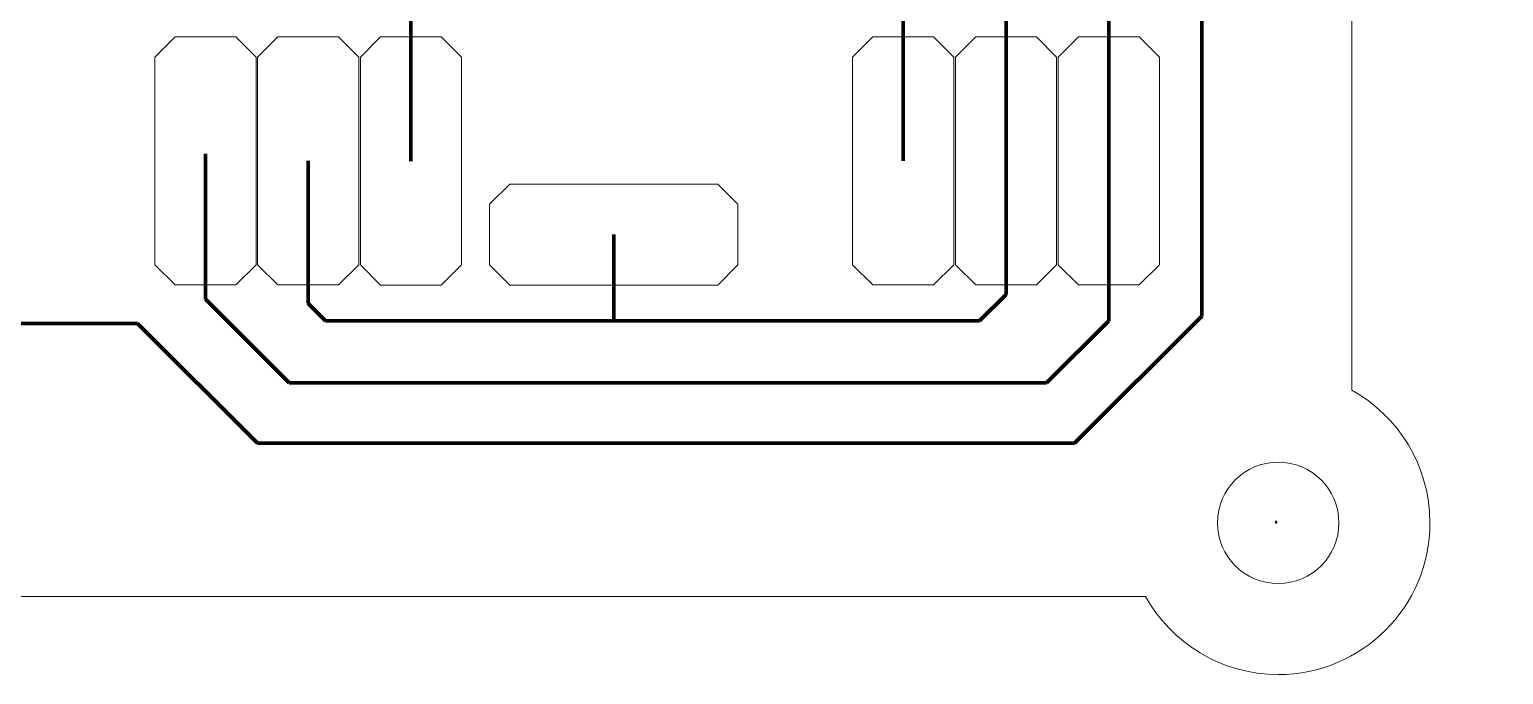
# Model space of a CAD drawing. Header units: millimetres. Extents: x 10 to 148, y -145 to 146.
# Drawn here: x 111.53 to 147.95, y -145.1 to -129.15 of the extents above; entities that cross this region are included whole.
import ezdxf

# ---------------------------------------------------------------- set-up
doc = ezdxf.new("R2010")
doc.units = ezdxf.units.MM
doc.header["$MEASUREMENT"] = 0
doc.layers.add('Layer 1', color=7, linetype='Continuous')

msp = doc.modelspace()

# ---------------------------------------------------------------- linework, layer by layer
at = {"layer": 'Layer 1', "color": 202, "lineweight": 9}
msp.add_ellipse((142.3852, -141.35), major_axis=(0, 1.5), ratio=1, dxfattribs=at)
at = {"layer": 'Layer 1', "lineweight": 9}
for points, knots in [([(11.9494, -67.3038), (11.9494, -67.3038), (13.698, -65.5552), (13.698, -65.5552), (13.698, -65.5552), (138.9103, -65.5552), (138.9103, -65.5552), (138.9103, -65.5552), (144.202, -70.847), (144.202, -70.847), (144.202, -70.847), (144.202, -77.6157), (144.202, -77.6157), (146.2731, -77.6157), (147.952, -79.2946), (147.952, -81.3657), (147.952, -83.4368), (146.2731, -85.1157), (144.202, -85.1157), (144.202, -85.1157), (144.202, -138.0687), (144.202, -138.0687), (145.3549, -138.7083), (146.1352, -139.9381), (146.1352, -141.35), (146.1352, -143.4211), (144.4563, -145.1), (142.3852, -145.1), (140.9733, -145.1), (139.7435, -144.3197), (139.1039, -143.1668), (139.1039, -143.1668), (21.4491, -143.1668), (21.4491, -143.1668), (21.4491, -143.1668), (18.9783, -140.696), (18.9783, -140.696), (18.9783, -140.696), (18.9783, -123.1995), (18.9783, -123.1995), (18.9783, -123.1995), (19.5183, -122.6595), (19.5183, -122.6595), (19.5183, -122.6595), (39.4221, -122.6595), (39.4221, -122.6595), (39.4221, -122.6595), (40.1329, -121.9487), (40.1329, -121.9487), (40.1329, -121.9487), (40.1329, -107.9393), (40.1329, -107.9393), (40.1329, -107.9393), (39.4846, -107.291), (39.4846, -107.291), (39.4846, -107.291), (18.4313, -107.291), (18.4313, -107.291), (18.4313, -107.291), (12.043, -100.9026), (12.043, -100.9026), (12.043, -100.9026), (12.043, -87.4944), (12.043, -87.4944), (10.7187, -86.9157), (9.793, -85.5942), (9.793, -84.0564), (9.793, -82.5186), (10.7187, -81.1971), (12.043, -80.6184), (12.043, -80.6184), (12.043, -67.2102), (12.043, -67.2102)], [0, 0, 0, 0, 0.0416667, 0.0416667, 0.0416667, 0.0833333, 0.0833333, 0.0833333, 0.125, 0.125, 0.125, 0.1666667, 0.1666667, 0.1666667, 0.2083333, 0.2083333, 0.2083333, 0.25, 0.25, 0.25, 0.2916667, 0.2916667, 0.2916667, 0.3333333, 0.3333333, 0.3333333, 0.375, 0.375, 0.375, 0.4166667, 0.4166667, 0.4166667, 0.4583333, 0.4583333, 0.4583333, 0.5, 0.5, 0.5, 0.5416667, 0.5416667, 0.5416667, 0.5833333, 0.5833333, 0.5833333, 0.625, 0.625, 0.625, 0.6666667, 0.6666667, 0.6666667, 0.7083333, 0.7083333, 0.7083333, 0.75, 0.75, 0.75, 0.7916667, 0.7916667, 0.7916667, 0.8333333, 0.8333333, 0.8333333, 0.875, 0.875, 0.875, 0.9166667, 0.9166667, 0.9166667, 0.9583333, 0.9583333, 0.9583333, 1, 1, 1, 1]), ([(114.6272, -129.8308), (114.6272, -129.8308), (114.6272, -134.9672), (114.6272, -134.9672), (114.6272, -134.9672), (115.1272, -135.4672), (115.1272, -135.4672), (115.1272, -135.4672), (116.6272, -135.4672), (116.6272, -135.4672), (116.6272, -135.4672), (117.1272, -134.9672), (117.1272, -134.9672), (117.1272, -134.9672), (117.1272, -129.8308), (117.1272, -129.8308), (117.1272, -129.8308), (116.6272, -129.3308), (116.6272, -129.3308), (116.6272, -129.3308), (115.1272, -129.3308), (115.1272, -129.3308), (115.1272, -129.3308), (114.6272, -129.8308), (114.6272, -129.8308)], [0, 0, 0, 0, 0.125, 0.125, 0.125, 0.25, 0.25, 0.25, 0.375, 0.375, 0.375, 0.5, 0.5, 0.5, 0.625, 0.625, 0.625, 0.75, 0.75, 0.75, 0.875, 0.875, 0.875, 1, 1, 1, 1]), ([(117.1672, -129.8308), (117.1672, -129.8308), (117.1672, -134.9672), (117.1672, -134.9672), (117.1672, -134.9672), (117.6672, -135.4672), (117.6672, -135.4672), (117.6672, -135.4672), (119.1672, -135.4672), (119.1672, -135.4672), (119.1672, -135.4672), (119.6672, -134.9672), (119.6672, -134.9672), (119.6672, -134.9672), (119.6672, -129.8308), (119.6672, -129.8308), (119.6672, -129.8308), (119.1672, -129.3308), (119.1672, -129.3308), (119.1672, -129.3308), (117.6672, -129.3308), (117.6672, -129.3308), (117.6672, -129.3308), (117.1672, -129.8308), (117.1672, -129.8308)], [0, 0, 0, 0, 0.125, 0.125, 0.125, 0.25, 0.25, 0.25, 0.375, 0.375, 0.375, 0.5, 0.5, 0.5, 0.625, 0.625, 0.625, 0.75, 0.75, 0.75, 0.875, 0.875, 0.875, 1, 1, 1, 1]), ([(119.7055, -129.8357), (119.7055, -129.8357), (119.7055, -134.9721), (119.7055, -134.9721), (119.7055, -134.9721), (120.2055, -135.4721), (120.2055, -135.4721), (120.2055, -135.4721), (121.7055, -135.4721), (121.7055, -135.4721), (121.7055, -135.4721), (122.2055, -134.9721), (122.2055, -134.9721), (122.2055, -134.9721), (122.2055, -129.8357), (122.2055, -129.8357), (122.2055, -129.8357), (121.7055, -129.3357), (121.7055, -129.3357), (121.7055, -129.3357), (120.2055, -129.3357), (120.2055, -129.3357), (120.2055, -129.3357), (119.7055, -129.8357), (119.7055, -129.8357)], [0, 0, 0, 0, 0.125, 0.125, 0.125, 0.25, 0.25, 0.25, 0.375, 0.375, 0.375, 0.5, 0.5, 0.5, 0.625, 0.625, 0.625, 0.75, 0.75, 0.75, 0.875, 0.875, 0.875, 1, 1, 1, 1]), ([(131.869, -129.8308), (131.869, -129.8308), (131.869, -134.9672), (131.869, -134.9672), (131.869, -134.9672), (132.369, -135.4672), (132.369, -135.4672), (132.369, -135.4672), (133.869, -135.4672), (133.869, -135.4672), (133.869, -135.4672), (134.369, -134.9672), (134.369, -134.9672), (134.369, -134.9672), (134.369, -129.8308), (134.369, -129.8308), (134.369, -129.8308), (133.869, -129.3308), (133.869, -129.3308), (133.869, -129.3308), (132.369, -129.3308), (132.369, -129.3308), (132.369, -129.3308), (131.869, -129.8308), (131.869, -129.8308)], [0, 0, 0, 0, 0.125, 0.125, 0.125, 0.25, 0.25, 0.25, 0.375, 0.375, 0.375, 0.5, 0.5, 0.5, 0.625, 0.625, 0.625, 0.75, 0.75, 0.75, 0.875, 0.875, 0.875, 1, 1, 1, 1]), ([(134.409, -129.8308), (134.409, -129.8308), (134.409, -134.9672), (134.409, -134.9672), (134.409, -134.9672), (134.909, -135.4672), (134.909, -135.4672), (134.909, -135.4672), (136.409, -135.4672), (136.409, -135.4672), (136.409, -135.4672), (136.909, -134.9672), (136.909, -134.9672), (136.909, -134.9672), (136.909, -129.8308), (136.909, -129.8308), (136.909, -129.8308), (136.409, -129.3308), (136.409, -129.3308), (136.409, -129.3308), (134.909, -129.3308), (134.909, -129.3308), (134.909, -129.3308), (134.409, -129.8308), (134.409, -129.8308)], [0, 0, 0, 0, 0.125, 0.125, 0.125, 0.25, 0.25, 0.25, 0.375, 0.375, 0.375, 0.5, 0.5, 0.5, 0.625, 0.625, 0.625, 0.75, 0.75, 0.75, 0.875, 0.875, 0.875, 1, 1, 1, 1]), ([(136.949, -129.8308), (136.949, -129.8308), (136.949, -134.9672), (136.949, -134.9672), (136.949, -134.9672), (137.449, -135.4672), (137.449, -135.4672), (137.449, -135.4672), (138.949, -135.4672), (138.949, -135.4672), (138.949, -135.4672), (139.449, -134.9672), (139.449, -134.9672), (139.449, -134.9672), (139.449, -129.8308), (139.449, -129.8308), (139.449, -129.8308), (138.949, -129.3308), (138.949, -129.3308), (138.949, -129.3308), (137.449, -129.3308), (137.449, -129.3308), (137.449, -129.3308), (136.949, -129.8308), (136.949, -129.8308)], [0, 0, 0, 0, 0.125, 0.125, 0.125, 0.25, 0.25, 0.25, 0.375, 0.375, 0.375, 0.5, 0.5, 0.5, 0.625, 0.625, 0.625, 0.75, 0.75, 0.75, 0.875, 0.875, 0.875, 1, 1, 1, 1]), ([(123.3989, -135.4721), (123.3989, -135.4721), (128.5353, -135.4721), (128.5353, -135.4721), (128.5353, -135.4721), (129.0353, -134.9721), (129.0353, -134.9721), (129.0353, -134.9721), (129.0353, -133.4721), (129.0353, -133.4721), (129.0353, -133.4721), (128.5353, -132.9721), (128.5353, -132.9721), (128.5353, -132.9721), (123.3989, -132.9721), (123.3989, -132.9721), (123.3989, -132.9721), (122.8989, -133.4721), (122.8989, -133.4721), (122.8989, -133.4721), (122.8989, -134.9721), (122.8989, -134.9721), (122.8989, -134.9721), (123.3989, -135.4721), (123.3989, -135.4721)], [0, 0, 0, 0, 0.125, 0.125, 0.125, 0.25, 0.25, 0.25, 0.375, 0.375, 0.375, 0.5, 0.5, 0.5, 0.625, 0.625, 0.625, 0.75, 0.75, 0.75, 0.875, 0.875, 0.875, 1, 1, 1, 1])]:
    msp.add_open_spline(points, degree=3, knots=knots, dxfattribs=at)
at = {"layer": 'Layer 1', "color": 6, "lineweight": 120}
for points in [[(140.499, -136.2353), (140.499, -136.2353), (140.499, -96.9222), (140.499, -96.9222)], [(138.199, -136.351), (138.199, -136.351), (138.199, -110.1566), (138.199, -110.1566)], [(135.659, -135.7016), (135.659, -135.7016), (135.659, -110.9794), (135.659, -110.9794)], [(120.9533, -124.5496), (120.9533, -124.5496), (120.9538, -132.4039), (120.9538, -132.4039)], [(133.1173, -132.399), (133.1173, -132.399), (133.1173, -128.1889), (133.1173, -128.1889)], [(115.8755, -135.8194), (115.8755, -135.8194), (115.8755, -132.2223), (115.8755, -132.2223)], [(118.4155, -135.9283), (118.4155, -135.9283), (118.4155, -132.399), (118.4155, -132.399)], [(125.9671, -136.3581), (125.9671, -136.3581), (125.9671, -134.2221), (125.9671, -134.2221)], [(115.8755, -135.8194), (115.8755, -135.8194), (117.9436, -137.8875), (117.9436, -137.8875)], [(135.0025, -136.3581), (135.0025, -136.3581), (135.659, -135.7016), (135.659, -135.7016)], [(118.4155, -135.9283), (118.4155, -135.9283), (118.8453, -136.3581), (118.8453, -136.3581)], [(114.1963, -136.4172), (114.1963, -136.4172), (100.1885, -136.4172), (100.1885, -136.4172)], [(114.1963, -136.4172), (114.1963, -136.4172), (117.1604, -139.3813), (117.1604, -139.3813)], [(135.0025, -136.3581), (135.0025, -136.3581), (118.8453, -136.3581), (118.8453, -136.3581)], [(136.6625, -137.8875), (136.6625, -137.8875), (138.199, -136.351), (138.199, -136.351)], [(137.353, -139.3813), (137.353, -139.3813), (140.499, -136.2353), (140.499, -136.2353)], [(136.6625, -137.8875), (136.6625, -137.8875), (117.9436, -137.8875), (117.9436, -137.8875)], [(137.353, -139.3813), (137.353, -139.3813), (117.1604, -139.3813), (117.1604, -139.3813)]]:
    msp.add_open_spline(points, degree=3, dxfattribs=at)
at = {"layer": 'Layer 1', "color": 5}
for points in [[(115.8772, -132.3973), (115.8772, -132.3973), (115.8737, -132.3973), (115.8737, -132.3973), (115.8737, -132.3973), (115.8737, -132.4008), (115.8737, -132.4008), (115.8737, -132.4008), (115.8772, -132.4008), (115.8772, -132.4008), (115.8772, -132.4008), (115.8772, -132.3973), (115.8772, -132.3973)], [(118.4172, -132.3973), (118.4172, -132.3973), (118.4137, -132.3973), (118.4137, -132.3973), (118.4137, -132.3973), (118.4137, -132.4008), (118.4137, -132.4008), (118.4137, -132.4008), (118.4172, -132.4008), (118.4172, -132.4008), (118.4172, -132.4008), (118.4172, -132.3973), (118.4172, -132.3973)], [(120.9555, -132.4022), (120.9555, -132.4022), (120.952, -132.4022), (120.952, -132.4022), (120.952, -132.4022), (120.952, -132.4057), (120.952, -132.4057), (120.952, -132.4057), (120.9555, -132.4057), (120.9555, -132.4057), (120.9555, -132.4057), (120.9555, -132.4022), (120.9555, -132.4022)], [(133.119, -132.3973), (133.119, -132.3973), (133.1155, -132.3973), (133.1155, -132.3973), (133.1155, -132.3973), (133.1155, -132.4008), (133.1155, -132.4008), (133.1155, -132.4008), (133.119, -132.4008), (133.119, -132.4008), (133.119, -132.4008), (133.119, -132.3973), (133.119, -132.3973)], [(135.659, -132.3973), (135.659, -132.3973), (135.6555, -132.3973), (135.6555, -132.3973), (135.6555, -132.3973), (135.6555, -132.4008), (135.6555, -132.4008), (135.6555, -132.4008), (135.659, -132.4008), (135.659, -132.4008), (135.659, -132.4008), (135.659, -132.3973), (135.659, -132.3973)], [(138.199, -132.3973), (138.199, -132.3973), (138.1955, -132.3973), (138.1955, -132.3973), (138.1955, -132.3973), (138.1955, -132.4008), (138.1955, -132.4008), (138.1955, -132.4008), (138.199, -132.4008), (138.199, -132.4008), (138.199, -132.4008), (138.199, -132.3973), (138.199, -132.3973)], [(125.9654, -134.2221), (125.9654, -134.2221), (125.9654, -134.2256), (125.9654, -134.2256), (125.9654, -134.2256), (125.9689, -134.2256), (125.9689, -134.2256), (125.9689, -134.2256), (125.9689, -134.2221), (125.9689, -134.2221), (125.9689, -134.2221), (125.9654, -134.2221), (125.9654, -134.2221)]]:
    msp.add_open_spline(points, degree=3, knots=[0, 0, 0, 0, 0.25, 0.25, 0.25, 0.5, 0.5, 0.5, 0.75, 0.75, 0.75, 1, 1, 1, 1], dxfattribs=at)
at = {"layer": 'Layer 1', "color": 5, "lineweight": 9}
for points in [[(115.8772, -132.3973), (115.8772, -132.3973), (115.8737, -132.3973), (115.8737, -132.3973), (115.8737, -132.3973), (115.8737, -132.4008), (115.8737, -132.4008), (115.8737, -132.4008), (115.8772, -132.4008), (115.8772, -132.4008), (115.8772, -132.4008), (115.8772, -132.3973), (115.8772, -132.3973)], [(118.4172, -132.3973), (118.4172, -132.3973), (118.4137, -132.3973), (118.4137, -132.3973), (118.4137, -132.3973), (118.4137, -132.4008), (118.4137, -132.4008), (118.4137, -132.4008), (118.4172, -132.4008), (118.4172, -132.4008), (118.4172, -132.4008), (118.4172, -132.3973), (118.4172, -132.3973)], [(120.9555, -132.4022), (120.9555, -132.4022), (120.952, -132.4022), (120.952, -132.4022), (120.952, -132.4022), (120.952, -132.4057), (120.952, -132.4057), (120.952, -132.4057), (120.9555, -132.4057), (120.9555, -132.4057), (120.9555, -132.4057), (120.9555, -132.4022), (120.9555, -132.4022)], [(133.119, -132.3973), (133.119, -132.3973), (133.1155, -132.3973), (133.1155, -132.3973), (133.1155, -132.3973), (133.1155, -132.4008), (133.1155, -132.4008), (133.1155, -132.4008), (133.119, -132.4008), (133.119, -132.4008), (133.119, -132.4008), (133.119, -132.3973), (133.119, -132.3973)], [(135.659, -132.3973), (135.659, -132.3973), (135.6555, -132.3973), (135.6555, -132.3973), (135.6555, -132.3973), (135.6555, -132.4008), (135.6555, -132.4008), (135.6555, -132.4008), (135.659, -132.4008), (135.659, -132.4008), (135.659, -132.4008), (135.659, -132.3973), (135.659, -132.3973)], [(138.199, -132.3973), (138.199, -132.3973), (138.1955, -132.3973), (138.1955, -132.3973), (138.1955, -132.3973), (138.1955, -132.4008), (138.1955, -132.4008), (138.1955, -132.4008), (138.199, -132.4008), (138.199, -132.4008), (138.199, -132.4008), (138.199, -132.3973), (138.199, -132.3973)], [(125.9654, -134.2221), (125.9654, -134.2221), (125.9654, -134.2256), (125.9654, -134.2256), (125.9654, -134.2256), (125.9689, -134.2256), (125.9689, -134.2256), (125.9689, -134.2256), (125.9689, -134.2221), (125.9689, -134.2221), (125.9689, -134.2221), (125.9654, -134.2221), (125.9654, -134.2221)]]:
    msp.add_open_spline(points, degree=3, knots=[0, 0, 0, 0, 0.25, 0.25, 0.25, 0.5, 0.5, 0.5, 0.75, 0.75, 0.75, 1, 1, 1, 1], dxfattribs=at)
at = {"layer": 'Layer 1', "color": 1}
msp.add_open_spline([(142.3193, -141.35), (142.3193, -141.35), (142.3193, -141.3147), (142.3193, -141.3147), (142.3193, -141.3147), (142.3546, -141.3147), (142.3546, -141.3147), (142.3546, -141.3147), (142.3546, -141.35), (142.3546, -141.35), (142.3546, -141.35), (142.3193, -141.35), (142.3193, -141.35)], degree=3, knots=[0, 0, 0, 0, 0.25, 0.25, 0.25, 0.5, 0.5, 0.5, 0.75, 0.75, 0.75, 1, 1, 1, 1], dxfattribs=at)
at = {"layer": 'Layer 1', "color": 1, "lineweight": 9}
msp.add_open_spline([(142.3193, -141.35), (142.3193, -141.35), (142.3193, -141.3147), (142.3193, -141.3147), (142.3193, -141.3147), (142.3546, -141.3147), (142.3546, -141.3147), (142.3546, -141.3147), (142.3546, -141.35), (142.3546, -141.35), (142.3546, -141.35), (142.3193, -141.35), (142.3193, -141.35)], degree=3, knots=[0, 0, 0, 0, 0.25, 0.25, 0.25, 0.5, 0.5, 0.5, 0.75, 0.75, 0.75, 1, 1, 1, 1], dxfattribs=at)

doc.saveas('drawing.dxf')
